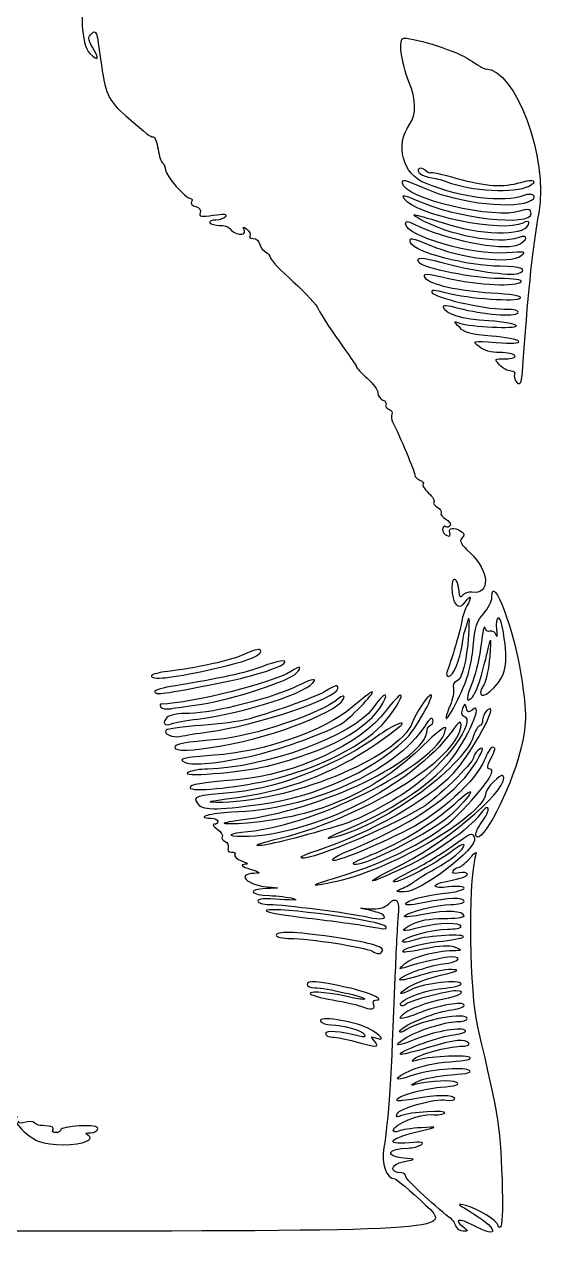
# Model space of a CAD drawing. Extents: x 131 to 482, y 16 to 824.
# Drawn here: x 345.5 to 481.7, y 16.5 to 332.1 of the extents above; entities that cross this region are included whole.
import ezdxf

# ---------------------------------------------------------------- set-up
doc = ezdxf.new("R2010")
doc.units = 0
doc.layers.add('Vrstva_1', color=7, linetype='CONTINUOUS')

msp = doc.modelspace()

# ---------------------------------------------------------------- linework, layer by layer
at = {"layer": 'Vrstva_1', "color": 7}
for points in [[(476.587049, 290.109317)], [(395.342816, 164.974337)], [(463.962104, 162.295285)], [(393.342803, 160.569524)], [(391.614435, 155.687159)], [(390.542797, 151.809902)], [(393.342803, 148.478655)], [(396.674929, 144.861364)], [(404.441887, 142.202353)], [(408.654879, 139.616447)], [(408.451918, 135.791972)], [(407.115354, 129.740088)], [(430.942876, 114.392806)], [(443.82634, 107.950677)], [(436.253443, 77.685704)]]:
    msp.add_lwpolyline(points, close=True, dxfattribs=at)
for points in [[(473.473899, 239.122998), (473.474013, 239.122998)], [(439.406617, 97.982532), (439.406617, 97.982391)], [(438.502904, 91.62102), (438.502904, 91.621247)], [(436.440813, 68.235647), (436.440813, 68.235506)], [(361.503609, 42.170995), (361.503553, 42.171704)], [(457.575761, 20.286822), (457.576044, 20.285717)]]:
    msp.add_lwpolyline(points, dxfattribs=at)
for points in [[(361.895754, 337.285446), (359.735499, 337.283065), (360.235531, 326.654334), (362.495849, 324.530901)], [(363.170891, 326.162523), (361.936403, 328.252365), (361.922145, 328.608624), (363.028876, 329.715269)], [(363.028876, 329.715269), (364.135521, 330.821915), (364.361556, 330.160309), (365.282957, 323.117688)], [(445.410227, 317.13738), (443.368233, 322.131657), (442.59548, 328.485685), (444.030123, 328.485685)], [(444.030123, 328.485685), (447.395102, 328.485685), (458.210353, 324.947906), (461.16618, 322.880343)], [(362.495849, 324.530901), (364.873691, 322.297002), (365.11285, 322.875043), (363.170891, 326.162523)], [(365.282957, 323.117688), (366.472205, 314.027745), (367.218709, 312.352186), (371.892699, 308.281805)], [(461.16618, 322.880343), (463.049036, 321.563282), (464.910236, 320.485691), (465.302183, 320.485691)], [(465.302183, 320.485691), (473.127307, 320.485691), (481.703981, 297.313002), (479.121449, 283.148447)], [(445.586542, 306.105335), (447.36531, 308.644894), (447.303628, 312.506617), (445.410227, 317.13738)], [(371.892699, 308.281805), (377.825811, 303.114869), (378.123704, 302.886624), (378.933647, 302.886624)], [(449.670359, 290.81418), (443.711622, 293.240409), (441.74177, 300.616157), (445.586542, 306.105335)], [(378.933647, 302.886624), (379.368425, 302.886624), (379.955735, 301.43863), (380.238718, 299.668876)], [(380.238718, 299.668876), (380.521616, 297.899121), (381.065981, 296.25789), (381.448176, 296.021679)], [(381.448176, 296.021679), (381.830372, 295.785553), (382.146208, 294.983433), (382.150035, 294.239395)], [(382.150035, 294.239395), (382.158539, 292.766712), (387.348236, 286.886608), (388.640693, 286.886608)], [(447.976885, 294.586356), (447.146561, 293.756032), (448.720696, 292.653921), (451.342885, 292.229717)], [(449.723565, 294.101717), (449.052917, 294.658299), (448.266926, 294.876397), (447.976885, 294.586356)], [(450.942888, 293.512082), (450.942888, 293.279924), (450.394186, 293.545247), (449.723565, 294.101717)], [(457.937263, 292.010032), (454.090365, 293.068403), (450.942888, 293.744324), (450.942888, 293.512082)], [(443.742803, 290.899162), (443.742803, 291.968107), (443.660882, 291.988715), (449.859033, 289.359128)], [(474.462397, 283.655197), (468.032712, 281.210542), (443.742803, 286.938397), (443.742803, 290.899162)], [(475.262419, 287.655109), (470.050583, 285.673578), (458.921764, 287.047304), (449.670359, 290.81418)], [(451.342885, 292.229717), (452.662894, 292.016268), (454.435937, 291.563688), (455.282957, 291.224211)], [(455.282957, 291.224211), (461.371011, 288.78429), (472.976419, 288.176939), (476.587049, 290.109317)], [(474.417921, 290.948457), (469.707846, 289.64058), (465.583918, 289.906214), (457.937263, 292.010032)], [(476.587049, 290.109317), (479.109175, 291.459118), (477.917376, 291.920173), (474.417921, 290.948457)], [(444.183732, 286.819455), (443.459424, 287.991411), (443.580832, 287.964454), (449.067685, 285.734948)], [(449.859033, 289.359128), (458.886416, 285.529181), (473.298094, 283.985915), (477.246784, 286.426346)], [(477.246784, 286.426346), (478.933937, 287.469043), (477.351099, 288.449206), (475.262419, 287.655109)], [(388.909701, 286.032756), (388.619461, 285.56314), (389.113228, 284.987679), (390.007134, 284.753934)], [(388.640693, 286.886608), (389.078957, 286.886608), (389.200054, 286.502372), (388.909701, 286.032756)], [(390.007134, 284.753934), (391.038009, 284.484359), (391.465729, 283.89498), (391.17685, 283.142154)], [(474.995395, 280.513814), (469.980142, 277.829717), (446.808983, 282.57171), (444.183732, 286.819455)], [(449.067685, 285.734948), (460.687436, 281.01342), (479.460019, 279.612709), (476.962611, 283.653609)], [(476.962611, 283.653609), (476.657291, 284.14766), (475.759332, 284.148198), (474.462397, 283.655197)], [(391.17685, 283.142154), (390.795732, 282.149008), (391.345512, 282.048945), (394.54611, 282.528907)], [(395.248564, 281.286624), (394.148551, 281.286624), (393.443235, 280.971609), (393.681175, 280.586608)], [(394.54611, 282.528907), (397.316296, 282.944324), (398.216098, 282.852113), (397.809666, 282.194532)], [(397.809666, 282.194532), (397.501058, 281.695181), (396.348548, 281.286624), (395.248564, 281.286624)], [(444.542797, 280.272699), (444.542797, 281.126494), (444.960822, 281.112151), (446.742822, 280.197298)], [(448.075559, 281.636646), (445.404104, 283.172457), (446.145761, 283.026189), (455.700756, 280.132781)], [(473.942806, 276.739682), (468.642076, 274.814022), (455.672183, 277.269364), (448.075559, 281.636646)], [(476.5428, 280.611893), (476.5428, 281.018381), (475.856844, 280.974954), (474.995395, 280.513814)], [(479.121449, 283.148447), (477.499068, 274.250183), (476.432561, 264.313077), (475.108498, 245.758054)], [(393.681175, 280.586608), (393.919002, 280.201606), (395.061307, 279.88662), (396.219373, 279.88662)], [(396.219373, 279.88662), (397.377439, 279.88662), (398.554016, 279.530135), (398.833965, 279.09445)], [(398.833965, 279.09445), (399.872891, 277.477569), (403.239855, 276.959083), (402.645685, 278.507452)], [(402.645685, 278.507452), (402.19268, 279.68794), (402.299972, 279.75223), (403.315852, 278.909121)], [(403.315852, 278.909121), (403.981087, 278.357017), (404.328076, 277.586107), (404.086961, 277.195975)], [(470.542819, 272.76018), (461.950526, 272.08749), (444.542797, 277.117313), (444.542797, 280.272699)], [(446.742822, 280.197298), (454.307584, 276.313209), (469.52708, 273.246293), (473.542809, 274.796759)], [(455.700756, 280.132781), (465.920192, 277.038142), (476.5428, 277.282318), (476.5428, 280.611893)], [(404.086961, 277.195975), (403.845732, 276.805814), (404.243433, 276.486605), (404.970661, 276.486605)], [(404.970661, 276.486605), (405.697833, 276.486605), (406.474554, 275.791521), (406.696706, 274.94195)], [(406.696706, 274.94195), (406.918942, 274.092378), (407.605181, 273.203688), (408.221802, 272.967052)], [(445.825389, 275.358926), (445.243039, 276.87651), (446.119342, 276.781805), (450.657128, 274.836671)], [(469.093493, 269.285669), (460.814542, 269.285669), (446.746904, 272.957499), (445.825389, 275.358926)], [(450.657128, 274.836671), (458.939254, 271.286532), (471.591496, 269.8092), (474.589899, 272.042164)], [(473.542809, 274.796759), (476.223647, 275.83183), (476.610038, 277.708649), (473.942806, 276.739682)], [(408.221802, 272.967052), (408.83845, 272.730359), (409.380888, 272.075528), (409.427235, 271.511717)], [(409.427235, 271.511717), (409.473439, 270.947906), (412.130154, 268.146624), (415.330724, 265.286608)], [(448.069748, 270.204009), (447.090718, 271.788094), (448.523263, 271.774857), (454.327228, 270.146183)], [(474.589899, 272.042164), (475.979471, 273.07698), (475.553764, 273.152494), (470.542819, 272.76018)], [(468.889058, 266.08578), (462.584324, 266.08578), (448.947865, 268.783172), (448.069748, 270.204009)], [(454.327228, 270.146183), (461.112718, 268.24218), (471.941887, 266.70532), (473.732107, 267.392268)], [(473.732107, 267.392268), (476.545039, 268.471701), (474.550894, 269.285669), (469.093493, 269.285669)], [(415.330724, 265.286608), (418.531294, 262.42662), (421.508665, 259.18662), (421.947128, 258.086608)], [(449.697061, 266.159792), (448.799868, 267.611471), (449.600117, 267.595228), (456.146277, 266.028832)], [(466.719732, 262.314085), (458.615083, 262.765814), (450.687827, 264.556715), (449.697061, 266.159792)], [(456.146277, 266.028832), (462.97182, 264.395622), (473.724255, 263.961326), (474.542816, 265.285786)], [(474.542816, 265.285786), (474.856044, 265.792592), (472.784117, 266.08578), (468.889058, 266.08578)], [(451.467609, 262.449043), (451.134, 263.318428), (451.808135, 263.307685), (455.20166, 262.389515)], [(470.089049, 258.085814), (464.738627, 258.085814), (451.996214, 261.071518), (451.467609, 262.449043)], [(455.20166, 262.389515), (460.659373, 260.912948), (473.751751, 260.005805), (474.402699, 261.059102)], [(474.402699, 261.059102), (474.713036, 261.561203), (471.856734, 262.027786), (466.719732, 262.314085)], [(454.355263, 258.625559), (454.132743, 259.309474), (455.206139, 259.255786), (458.296214, 258.428551)], [(421.947128, 258.086608), (422.385562, 256.986624), (424.768989, 253.27474), (427.243635, 249.838016)], [(466.162838, 255.114028), (459.067578, 255.573694), (454.949575, 256.798403), (454.355263, 258.625559)], [(458.296214, 258.428551), (464.51126, 256.764472), (472.995468, 256.076532), (473.678249, 257.181335)], [(473.678249, 257.181335), (474.06651, 257.809578), (472.970268, 258.085814), (470.089049, 258.085814)], [(458.577411, 253.384668), (456.965036, 255.08486), (456.964583, 255.100564), (458.542828, 254.544548)], [(458.542828, 254.544548), (461.372882, 253.547575), (473.342825, 252.984557), (473.342825, 253.848444)], [(466.804772, 251.152724), (461.506167, 251.56131), (459.891014, 251.99949), (458.577411, 253.384668)], [(473.342825, 253.848444), (473.342825, 254.288665), (470.111839, 254.858173), (466.162838, 255.114028)], [(427.243635, 249.838016), (429.71828, 246.401263), (431.742983, 243.420151), (431.742983, 243.213307)], [(463.631528, 248.429991), (461.742888, 249.974334), (461.742888, 249.974334), (468.067294, 249.505115)], [(473.894674, 249.840113), (473.621414, 250.282432), (470.43085, 250.873087), (466.804772, 251.152724)], [(468.067294, 249.505115), (472.216592, 249.197301), (474.220743, 249.312643), (473.894674, 249.840113)], [(468.984302, 246.885676), (466.74737, 246.885676), (464.851077, 247.432762), (463.631528, 248.429991)], [(472.942885, 246.085682), (472.671043, 246.525676), (470.889609, 246.885676), (468.984302, 246.885676)], [(431.742983, 243.213307), (431.742983, 243.006378), (433.002983, 241.680813), (434.542989, 240.26743)], [(468.942888, 243.685672), (467.519613, 245.258391), (467.545578, 245.285688), (470.466113, 245.285688)], [(471.914107, 242.085685), (471.076328, 242.085685), (469.739282, 242.805685), (468.942888, 243.685672)], [(470.466113, 245.285688), (472.243209, 245.285688), (473.238624, 245.607194), (472.942885, 246.085682)], [(475.108498, 245.758054), (474.625276, 238.98634), (474.386939, 238.018876), (473.473899, 239.122998)], [(434.542989, 240.26743), (436.082967, 238.854076), (437.342967, 237.10371), (437.342967, 236.377757)], [(472.921228, 241.250655), (473.210702, 241.719024), (472.768441, 242.085685), (471.914107, 242.085685)], [(473.474013, 239.122998), (472.886135, 239.833928), (472.637395, 240.791357), (472.921228, 241.250655)], [(437.342967, 236.377757), (437.342967, 235.651776), (437.905786, 234.841833), (438.593698, 234.577871)], [(438.593698, 234.577871), (439.281581, 234.313965), (439.64365, 233.773087), (439.398283, 233.376094)], [(439.398283, 233.376094), (439.152803, 232.979102), (439.512803, 232.439102), (440.198277, 232.176104)], [(440.198277, 232.176104), (440.883638, 231.913049), (441.22938, 231.350003), (440.96658, 230.924806)], [(440.96658, 230.924806), (440.703808, 230.499609), (440.824564, 229.507058), (441.234737, 228.719169)], [(441.234737, 228.719169), (442.933087, 225.458164), (446.942863, 215.897017), (446.942863, 215.108391)], [(446.942863, 215.108391), (446.942863, 214.640561), (447.534397, 214.0308), (448.257373, 213.753373)], [(448.257373, 213.753373), (448.98035, 213.475861), (449.346189, 213.023282), (449.070378, 212.747471)], [(449.070378, 212.747471), (448.794567, 212.47166), (449.440809, 211.437893), (450.506494, 210.450246)], [(450.506494, 210.450246), (451.57218, 209.462598), (452.199317, 208.409754), (451.900148, 208.110586)], [(451.900148, 208.110586), (451.60098, 207.811389), (451.990857, 207.211493), (452.766359, 206.777452)], [(452.766359, 206.777452), (453.541946, 206.343411), (453.978879, 205.668454), (453.737282, 205.277584)], [(453.737282, 205.277584), (453.49577, 204.886715), (454.038208, 204.170769), (454.942857, 203.686611)], [(456.109994, 202.033417), (455.847222, 201.608334), (455.297187, 201.467622), (454.887581, 201.720784)], [(454.942857, 203.686611), (455.847506, 203.202454), (456.372709, 202.458529), (456.109994, 202.033417)], [(454.887581, 201.720784), (454.478003, 201.973918), (454.142863, 201.658422), (454.142863, 201.019436)], [(454.142863, 201.019436), (454.142863, 200.380535), (454.664523, 199.657616), (455.30212, 199.412957)], [(455.30212, 199.412957), (456.076942, 199.115632), (456.313861, 199.35258), (456.016535, 200.127373)], [(456.016535, 200.127373), (455.511373, 201.443811), (457.123351, 201.653802), (458.936192, 200.507669)], [(458.936192, 200.507669), (459.873836, 199.91486), (459.920835, 199.54457), (459.155594, 198.779216)], [(459.155594, 198.779216), (458.390239, 198.013861), (458.847609, 197.19034), (461.290535, 194.935011)], [(461.290535, 194.935011), (466.366961, 190.24852), (466.640929, 184.043027), (461.742973, 184.68822)], [(466.942564, 183.450643), (466.942564, 190.11223), (472.874769, 174.394828), (474.505455, 163.412759)], [(458.422611, 184.954082), (458.22532, 188.384287), (456.542986, 189.320003), (456.542986, 185.999528)], [(456.542986, 185.999528), (456.542986, 181.645965), (458.300098, 179.698309), (460.016702, 182.149115)], [(459.342992, 183.879893), (458.749814, 183.124261), (458.511846, 183.402), (458.422611, 184.954082)], [(461.742973, 184.68822), (460.862986, 184.804157), (459.782986, 184.440472), (459.342992, 183.879893)], [(460.016702, 182.149115), (461.553165, 184.342734), (461.794564, 183.600255), (460.379254, 181.034022)], [(464.814255, 179.223789), (465.984822, 180.48685), (466.942564, 182.388926), (466.942564, 183.450643)], [(460.379254, 181.034022), (459.849203, 180.072964), (459.300302, 178.386605), (459.159506, 177.28662)], [(459.159506, 177.28662), (458.925647, 175.460627), (456.232054, 166.276602), (455.229241, 163.886627)], [(459.989178, 174.886611), (460.242312, 175.54663), (460.62462, 176.80663), (460.838891, 177.686617)], [(460.838891, 177.686617), (461.053191, 178.566605), (461.063679, 176.766605), (460.861569, 173.68662)], [(462.079814, 170.50697), (462.586365, 175.872359), (463.035657, 177.304649), (464.814255, 179.223789)], [(469.627767, 175.88571), (469.007943, 179.194791), (467.79531, 178.530236), (468.168009, 175.085717)], [(460.861569, 173.68662), (460.40315, 166.681502), (459.211209, 162.139493), (457.676787, 161.55068)], [(459.202819, 170.981461), (459.382252, 172.469282), (459.736129, 174.22662), (459.989178, 174.886611)], [(465.129439, 175.530047), (464.956809, 176.275672), (464.527843, 174.365717), (464.17595, 171.285704)], [(466.523036, 174.588803), (465.926825, 174.360047), (465.302636, 174.781559), (465.129439, 175.530047)], [(468.04782, 173.544463), (467.801206, 174.353556), (467.122025, 174.818636), (466.523036, 174.588803)], [(467.520718, 159.989329), (470.918013, 163.574022), (471.339014, 166.750214), (469.627767, 175.88571)], [(468.168009, 175.085717), (468.346592, 173.435726), (468.29245, 172.742145), (468.04782, 173.544463)], [(455.71714, 162.88662), (456.840737, 162.88662), (458.765688, 167.35697), (459.202819, 170.981461)], [(458.549405, 157.812009), (460.758217, 162.551424), (461.621991, 165.657458), (462.079814, 170.50697)], [(464.17595, 171.285704), (463.824057, 168.20572), (462.862687, 163.962397), (462.039534, 161.856085)], [(465.993694, 170.085713), (466.717946, 173.3472), (466.753805, 173.159121), (466.375068, 168.085701)], [(402.784554, 168.638117), (399.494183, 167.07909), (390.065556, 164.998091), (381.927345, 164.034709)], [(395.342816, 164.974337), (403.616409, 166.837124), (407.867499, 168.627713), (406.726157, 169.769027)], [(406.726157, 169.769027), (406.451197, 170.043987), (404.677531, 169.534885), (402.784554, 168.638117)], [(412.902822, 166.184334), (414.211351, 167.391921), (411.217455, 166.970523), (407.172416, 165.377764)], [(463.962019, 162.295285), (464.639754, 164.600022), (465.553984, 168.105713), (465.993694, 170.085713)], [(466.375068, 168.085701), (466.145178, 165.005717), (465.458825, 161.688387), (464.849915, 160.713865)], [(378.562139, 162.854447), (379.165238, 161.87862), (384.69702, 162.577502), (395.342816, 164.974337)], [(414.714671, 164.144183), (410.140176, 161.19703), (388.964665, 155.878554), (381.095603, 155.700369)], [(407.172416, 165.377764), (403.353071, 163.873899), (395.735386, 162.204009), (384.740504, 160.460476)], [(393.342803, 160.569524), (402.483883, 162.268724), (411.448252, 164.841987), (412.902822, 166.184334)], [(416.142794, 163.685679), (417.838791, 165.559748), (417.220157, 165.758372), (414.714671, 164.144183)], [(381.927345, 164.034709), (379.8288, 163.786394), (378.314476, 163.255181), (378.562139, 162.854447)], [(390.542797, 151.809902), (402.802072, 153.33548), (419.755351, 158.879707), (420.845159, 161.719682)], [(391.614406, 155.687159), (399.359622, 156.788957), (414.314759, 161.665739), (416.142794, 163.685679)], [(420.845159, 161.719682), (421.110765, 162.412044), (419.54828, 161.949572), (416.655241, 160.479354)], [(455.229241, 163.886627), (454.998501, 163.33662), (455.217902, 162.88662), (455.71714, 162.88662)], [(457.676787, 161.55068), (456.99035, 161.287342), (456.678028, 160.520145), (456.931729, 159.720718)], [(462.039534, 161.856085), (460.221874, 157.205027), (460.111691, 155.931931), (461.636391, 157.197317)], [(461.636391, 157.197317), (462.237817, 157.696469), (463.284397, 159.990548), (463.962104, 162.295285)], [(474.505455, 163.412759), (476.085572, 152.771272), (476.048211, 150.168869), (474.21394, 143.107342)], [(384.740504, 160.460476), (381.549232, 159.954435), (379.133206, 159.224854), (379.371543, 158.839257)], [(379.371543, 158.839257), (379.84612, 158.071323), (380.018239, 158.092639), (393.342803, 160.569524)], [(416.655241, 160.479354), (410.539663, 157.371647), (394.508863, 153.285704), (388.431609, 153.285704)], [(393.342803, 148.478655), (405.549043, 150.094403), (426.942822, 157.267474), (426.942822, 159.744302)], [(423.588529, 158.937591), (421.048573, 157.451357), (408.779717, 153.073814), (402.942813, 151.571197)], [(426.942822, 159.744302), (426.942822, 160.779713), (426.592857, 160.695524), (423.588529, 158.937591)], [(428.542809, 157.533704), (428.542809, 157.973698), (427.912809, 157.802995), (427.142806, 157.154258)], [(427.564403, 150.400885), (429.634942, 151.478702), (436.86754, 158.893569), (435.833688, 158.878602)], [(435.833688, 158.878602), (435.56383, 158.875767), (433.279417, 157.105191), (430.757461, 154.946381)], [(438.588765, 155.885726), (440.452261, 159.316072), (438.72171, 158.470016), (436.012243, 154.626094)], [(439.479156, 151.485761), (442.322447, 155.033915), (444.051751, 158.104035), (443.170998, 158.040142)], [(443.170998, 158.040142), (442.82554, 158.01463), (441.170135, 156.193143), (439.492365, 153.991361)], [(444.373852, 146.412198), (446.851276, 148.716794), (452.238888, 158.092072), (451.079008, 158.080252)], [(451.079008, 158.080252), (450.34577, 158.071748), (447.210369, 153.350702), (446.262718, 150.826649)], [(456.108718, 155.329002), (453.717298, 149.60554), (455.633206, 151.554614), (458.549405, 157.812009)], [(456.931729, 159.720718), (457.172107, 158.963698), (456.801619, 156.987439), (456.108718, 155.329002)], [(464.849915, 160.713865), (462.808091, 157.446057), (464.639584, 156.949228), (467.520718, 159.989329)], [(381.095603, 155.700369), (380.739628, 155.691865), (380.663575, 155.337506), (380.926658, 154.911912)], [(380.926658, 154.911912), (381.189713, 154.486318), (382.380917, 154.298721), (383.573849, 154.494992)], [(383.573849, 154.494992), (384.766809, 154.691433), (388.385065, 155.227748), (391.614435, 155.687159)], [(430.757461, 154.946381), (423.506098, 148.739131), (407.803521, 143.268009), (394.725572, 142.392076)], [(427.142806, 157.154258), (422.383209, 153.144539), (405.016101, 147.289408), (395.528655, 146.495877)], [(396.674929, 144.861364), (411.189959, 147.392589), (428.542809, 154.292967), (428.542809, 157.533704)], [(408.654879, 139.616447), (424.319131, 143.440668), (434.97411, 149.231735), (438.588765, 155.885726)], [(455.980507, 140.847817), (460.454287, 146.199855), (465.153364, 156.917339), (461.809389, 154.142079)], [(456.96943, 137.790255), (461.524224, 142.48525), (469.423531, 157.141559), (465.760857, 154.101827)], [(460.333191, 154.644151), (460.012876, 155.991175), (459.945978, 155.983918), (459.322441, 154.534734)], [(382.523754, 152.180957), (381.198926, 150.856129), (381.95898, 149.818989), (383.701039, 150.574507)], [(388.431609, 153.285704), (385.412882, 153.285704), (383.218101, 152.875276), (382.523754, 152.180957)], [(383.701039, 150.574507), (384.383991, 150.870699), (387.462813, 151.42663), (390.542797, 151.809902)], [(402.942813, 151.571197), (401.402806, 151.174772), (396.25251, 150.538054), (391.497732, 150.156283)], [(436.012243, 154.626094), (431.011389, 147.531345), (408.034375, 139.085376), (393.038022, 138.829493)], [(439.492365, 153.991361), (432.728135, 145.114469), (415.902246, 137.35046), (400.635099, 136.06132)], [(442.876195, 149.814142), (445.44875, 151.910022), (441.101169, 150.16663), (437.950006, 147.838734)], [(459.598535, 152.668063), (463.175575, 151.475726), (454.981493, 140.230148), (445.783266, 133.707912)], [(451.620595, 151.652409), (451.388438, 152.34857), (450.653272, 151.781953), (449.571146, 150.072746)], [(451.062482, 150.260088), (451.568466, 150.42875), (451.819616, 151.055291), (451.620595, 151.652409)], [(458.937298, 150.406781), (458.940132, 151.50634), (458.293578, 151.031083), (456.596759, 148.688646)], [(459.322441, 154.534734), (458.887691, 153.524268), (458.984069, 152.872923), (459.598535, 152.668063)], [(461.809389, 154.142079), (460.909389, 153.39515), (460.605657, 153.498444), (460.333191, 154.644151)], [(464.542554, 151.588658), (464.542554, 150.762529), (464.210476, 150.086608), (463.804583, 150.086608)], [(465.760857, 154.101827), (465.090803, 153.545698), (464.542554, 152.414787), (464.542554, 151.588658)], [(382.320879, 148.930469), (381.370961, 147.980523), (384.088082, 146.834957), (386.142803, 147.319087)], [(391.497732, 150.156283), (386.742926, 149.774542), (382.613357, 149.22292), (382.320879, 148.930469)], [(386.142803, 147.319087), (387.242816, 147.578173), (390.482816, 148.10006), (393.342803, 148.478655)], [(446.262718, 150.826649), (442.850173, 141.737556), (413.258769, 129.760526), (395.240202, 130.175461)], [(449.571146, 150.072746), (442.131874, 138.323254), (419.363632, 128.141915), (399.342756, 127.612006)], [(399.342869, 131.257106), (415.685169, 133.283339), (430.158387, 139.45286), (442.876195, 149.814142)], [(401.603414, 125.614318), (422.595553, 128.083153), (450.142469, 141.349351), (450.142469, 148.990025)], [(456.596759, 148.688646), (446.274907, 134.439789), (420.100384, 121.28675), (402.066935, 121.28675)], [(403.52125, 122.634737), (421.985679, 124.199065), (454.94246, 141.438019), (454.94246, 149.532009)], [(404.441887, 142.202353), (411.257934, 143.696891), (422.007732, 147.508469), (427.564403, 150.400885)], [(408.451918, 135.791972), (421.62772, 138.797008), (434.547978, 145.332142), (439.479156, 151.485761)], [(410.142472, 120.422976), (432.875849, 125.69349), (458.907676, 141.689735), (458.937298, 150.406781)], [(454.94246, 149.532009), (454.94246, 150.164079), (452.312476, 148.085121), (449.098044, 144.912132)], [(450.142469, 148.990025), (450.142469, 149.519906), (450.556469, 150.091427), (451.062482, 150.260088)], [(463.804583, 150.086608), (463.398718, 150.086608), (462.672028, 148.890983), (462.18977, 147.429666)], [(395.528655, 146.495877), (387.136573, 145.793991), (384.542816, 145.310825), (384.542816, 144.449461)], [(437.950006, 147.838734), (427.742532, 140.298038), (411.835039, 133.917279), (400.54286, 132.834132)], [(407.115354, 129.740088), (421.196712, 131.696702), (435.374844, 138.041008), (444.373852, 146.412198)], [(462.18977, 147.429666), (459.372529, 138.893329), (437.833757, 123.54942), (424.942554, 120.895257)], [(462.117175, 139.499263), (464.732334, 143.447471), (465.270605, 145.286759), (463.342564, 143.68663)], [(384.542816, 144.449461), (384.542816, 143.357357), (388.898277, 143.505241), (396.674929, 144.861364)], [(394.725572, 142.392076), (386.920545, 141.86931), (385.003701, 141.389093), (387.304157, 140.532775)], [(387.304157, 140.532775), (389.544378, 139.698879), (395.807102, 140.309121), (404.441887, 142.202353)], [(449.098044, 144.912132), (437.076085, 133.045172), (421.83102, 126.345685), (403.342469, 124.804687)], [(463.342564, 143.68663), (462.682545, 143.138863), (462.142545, 142.274381), (462.142545, 141.765562)], [(474.21394, 143.107342), (471.670328, 133.314831), (464.269351, 119.139846), (462.87669, 121.393219)], [(467.029417, 144.486624), (466.637187, 144.486624), (465.704702, 142.958126), (464.957206, 141.089953)], [(466.522016, 141.246879), (467.93211, 143.973751), (468.012444, 144.486624), (467.029417, 144.486624)], [(388.142816, 138.022668), (385.116293, 136.602907), (401.53748, 137.878951), (408.654879, 139.616447)], [(428.142557, 122.685931), (440.077209, 127.555313), (450.617584, 134.432022), (455.980507, 140.847817)], [(428.219717, 116.964709), (445.903597, 124.321124), (456.910186, 131.638167), (462.117175, 139.499263)], [(464.957206, 141.089953), (462.878419, 135.894529), (453.329206, 127.203165), (445.223112, 123.128646)], [(462.142545, 141.765562), (462.142545, 140.433732), (452.458545, 131.027528), (448.822148, 128.827276)], [(457.923175, 126.73372), (465.622469, 134.63742), (468.489146, 138.886611), (466.122019, 138.886611)], [(466.122019, 138.886611), (465.651666, 138.886611), (465.822397, 139.893959), (466.522016, 141.246879)], [(393.038022, 138.829493), (391.225663, 138.798595), (389.022803, 138.435506), (388.142816, 138.022668)], [(400.635099, 136.06132), (391.242387, 135.268214), (388.542869, 134.803956), (388.542869, 133.98171)], [(388.542869, 133.98171), (388.542869, 132.846009), (400.170898, 133.903191), (408.451918, 135.791972)], [(421.542567, 117.736299), (435.335584, 122.262605), (449.908214, 130.511679), (456.96943, 137.790255)], [(443.859137, 114.26434), (456.539896, 120.726822), (472.270195, 134.625657), (469.752718, 137.143162)], [(469.752718, 137.143162), (469.234091, 137.661761), (465.342548, 133.737987), (465.342548, 132.696454)], [(400.54286, 132.834132), (389.399698, 131.765272), (389.297197, 131.737153), (390.357099, 130.039965)], [(465.342548, 132.696454), (465.342548, 127.113789), (441.76612, 113.072315), (426.648501, 109.651323)], [(445.783266, 133.707912), (440.005323, 129.610885), (432.054652, 125.527238), (427.005099, 124.062945)], [(457.304513, 129.841483), (462.918076, 134.92148), (462.7296, 133.434567), (457.011751, 127.531786)], [(390.357099, 130.039965), (391.573446, 128.092252), (394.836038, 128.033887), (407.115354, 129.740088)], [(395.240202, 130.175461), (392.394671, 130.240942), (393.501912, 130.53291), (399.342869, 131.257106)], [(435.542854, 116.529477), (443.00622, 119.497918), (451.858139, 124.9128), (457.304513, 129.841483)], [(399.342756, 127.612006), (394.175764, 127.475376), (389.398791, 126.086769), (394.09526, 126.086769)], [(448.822148, 128.827276), (439.155893, 122.978551), (417.342557, 114.061521), (417.342557, 115.958778)], [(427.154854, 110.872772), (438.923906, 114.226866), (452.614904, 121.284539), (457.923175, 126.73372)], [(457.011751, 127.531786), (452.505628, 122.879934), (430.942876, 112.012072), (430.942876, 114.392806)], [(463.89498, 127.100693), (461.275512, 123.421975), (451.992189, 116.870428), (444.42995, 113.363575)], [(465.971414, 128.600022), (465.78943, 129.146428), (464.888608, 128.495991), (463.89498, 127.100693)], [(464.284006, 125.000957), (465.389008, 126.449688), (466.148353, 128.069263), (465.971414, 128.600022)], [(394.09526, 126.086769), (395.001213, 126.086769), (395.742472, 125.726769), (395.742472, 125.286775)], [(394.764463, 124.486753), (394.226561, 124.486753), (394.592683, 123.92212), (395.577836, 123.232025)], [(395.742472, 125.286775), (395.742472, 124.846753), (395.302365, 124.486753), (394.764463, 124.486753)], [(403.342469, 124.804687), (396.506268, 124.234894), (395.168825, 124.857694), (401.603414, 125.614318)], [(395.577836, 123.232025), (396.563102, 122.541931), (397.160391, 121.63938), (396.905159, 121.226372)], [(427.005099, 124.062945), (415.172721, 120.631748), (408.11298, 118.895443), (406.254019, 118.959335)], [(445.223112, 123.128646), (436.206954, 118.596699), (426.221121, 114.54137), (425.602091, 115.1604)], [(462.87669, 121.393219), (462.528822, 121.956066), (463.122737, 123.478328), (464.284006, 125.000957)], [(396.905159, 121.226372), (396.649757, 120.813364), (396.981128, 120.268205), (397.64126, 120.014901)], [(402.066935, 121.28675), (397.624564, 121.28675), (398.631969, 122.22051), (403.52125, 122.634737)], [(397.64126, 120.014901), (398.301364, 119.761483), (398.64566, 119.044148), (398.406359, 118.420554)], [(406.254019, 118.959335), (405.092665, 118.999304), (406.842463, 119.657877), (410.142472, 120.422976)], [(424.942554, 120.895257), (423.622545, 120.623414), (425.06246, 121.429276), (428.142557, 122.685931)], [(462.439162, 120.867335), (463.407591, 118.343622), (448.333313, 106.841424), (444.200627, 106.950699)], [(456.286167, 118.580031), (461.881871, 122.548337), (461.805052, 122.519792), (462.439162, 120.867335)], [(398.406359, 118.420554), (398.138202, 117.721757), (398.482611, 117.286753), (399.304091, 117.286753)], [(399.304091, 117.286753), (400.037131, 117.286753), (400.433414, 116.957509), (400.184702, 116.555102)], [(417.342557, 115.958778), (417.342557, 116.178463), (419.232557, 116.978258), (421.542567, 117.736299)], [(425.602091, 115.1604), (425.324296, 115.438195), (426.502176, 116.250208), (428.219717, 116.964709)], [(457.142797, 117.916129), (451.629156, 113.760765), (441.342822, 108.443764), (441.342822, 109.74909)], [(446.342797, 112.568513), (449.0928, 113.946746), (453.567317, 116.651906), (456.286167, 118.580031)], [(452.142822, 112.902888), (456.507978, 115.286854), (459.742819, 117.933109), (459.742819, 119.120117)], [(459.742819, 119.120117), (459.742819, 119.535647), (458.572819, 118.993975), (457.142797, 117.916129)], [(461.044743, 115.486696), (463.070211, 117.686693), (463.070211, 117.686693), (462.545461, 115.686822)], [(400.184702, 116.555102), (399.936104, 116.152668), (400.724731, 115.461099), (401.937477, 115.018243)], [(402.542476, 114.066028), (401.517014, 113.971918), (402.091569, 113.540287), (404.142463, 112.864365)], [(401.937477, 115.018243), (403.741814, 114.359386), (403.851742, 114.186359), (402.542476, 114.066028)], [(430.942876, 114.392806), (430.942876, 114.561751), (433.012876, 115.523206), (435.542854, 116.529477)], [(444.42995, 113.363575), (433.382655, 108.240605), (433.054715, 108.758069), (443.859137, 114.26434)], [(458.228069, 113.286699), (458.663216, 113.286699), (459.930728, 114.276699), (461.044743, 115.486696)], [(462.545461, 115.686822), (460.729502, 108.765496), (461.141575, 80.556463), (463.184447, 71.943761)], [(405.142469, 111.748252), (400.503458, 111.618709), (403.339153, 108.740551), (408.558161, 108.281537)], [(404.142463, 112.864365), (406.974246, 111.931087), (407.089332, 111.802649), (405.142469, 111.748252)], [(426.648501, 109.651323), (418.972224, 107.914224), (419.266743, 108.624699), (427.154854, 110.872772)], [(441.342822, 109.74909), (441.342822, 109.92172), (443.592822, 111.190309), (446.342797, 112.568513)], [(447.026343, 109.802041), (447.640413, 110.306041), (449.942797, 111.701424), (452.142822, 112.902888)], [(455.151685, 109.6848), (459.363657, 110.532246), (460.542501, 110.957528), (460.542501, 111.629594)], [(458.423603, 111.859767), (456.960983, 111.580271), (456.480028, 111.738444), (456.870813, 112.370712)], [(456.870813, 112.370712), (457.18217, 112.874513), (457.792951, 113.286699), (458.228069, 113.286699)], [(460.542501, 111.629594), (460.542501, 111.978935), (459.588983, 112.082457), (458.423603, 111.859767)], [(408.295106, 107.82652), (403.349329, 107.646803), (404.09348, 106.12063), (409.18955, 105.992107)], [(408.558161, 108.281537), (412.142457, 107.966296), (412.142457, 107.966296), (408.295106, 107.82652)], [(444.200627, 106.950699), (441.742819, 107.015613), (441.742819, 107.015613), (443.82634, 107.950677)], [(443.82634, 107.950677), (444.972274, 108.464967), (446.412274, 109.298069), (447.026343, 109.802041)], [(455.716687, 108.232696), (451.345351, 107.714976), (450.910885, 108.831543), (455.151685, 109.6848)], [(454.621039, 106.582876), (457.437855, 106.871443), (459.742507, 107.467994), (459.742507, 107.908526)], [(459.742507, 107.908526), (459.742507, 108.400195), (458.187931, 108.525373), (455.716687, 108.232696)], [(411.942331, 105.011887), (407.988113, 105.30995), (406.142334, 105.168643), (406.142334, 104.567896)], [(406.142334, 104.567896), (406.142334, 104.081244), (407.500413, 103.686718), (409.175546, 103.686718)], [(409.18955, 105.992107), (411.253569, 105.93995), (414.022337, 105.599849), (415.342318, 105.236107)], [(415.342318, 105.236107), (416.877591, 104.813065), (415.652513, 104.732277), (411.942331, 105.011887)], [(440.046369, 103.798318), (442.233638, 105.836088), (442.963276, 104.957433), (442.56977, 100.759606)], [(444.542485, 103.743921), (444.542485, 104.717169), (449.190879, 106.02652), (454.621039, 106.582876)], [(449.542488, 104.205515), (446.792485, 103.62926), (444.542485, 103.421537), (444.542485, 103.743921)], [(459.742507, 104.486712), (459.742507, 105.579609), (455.547657, 105.463984), (449.542488, 104.205515)], [(456.287698, 103.686718), (458.187846, 103.686718), (459.742507, 104.046718), (459.742507, 104.486712)], [(408.393694, 102.187134), (407.461351, 101.842243), (411.726472, 101.037175), (419.093036, 100.167591)], [(439.406617, 97.982391), (438.531364, 99.398551), (410.960466, 103.136655), (408.393694, 102.187134)], [(409.175546, 103.686718), (412.820589, 103.686718), (429.933458, 101.503474), (434.848479, 100.411398)], [(435.151162, 102.17435), (432.142328, 102.813024), (432.142328, 102.813024), (435.325209, 102.589143)], [(434.848479, 100.411398), (438.219468, 99.6624), (439.788047, 99.907654), (438.684491, 101.011209)], [(438.684491, 101.011209), (438.396038, 101.299691), (436.806028, 101.823109), (435.151162, 102.17435)], [(435.325209, 102.589143), (437.517014, 102.434939), (438.987175, 102.811663), (440.046369, 103.798318)], [(449.601335, 101.187383), (446.439061, 100.543294), (444.022639, 100.292797), (444.231496, 100.630715)], [(444.231496, 100.630715), (444.896787, 101.707172), (452.706265, 103.686718), (456.287698, 103.686718)], [(459.741458, 100.671477), (459.743868, 102.032957), (454.950227, 102.27685), (449.601335, 101.187383)], [(419.093036, 100.167591), (425.830394, 99.372274), (432.782759, 98.439902), (434.542762, 98.095635)], [(434.542762, 98.095635), (439.071619, 97.20978), (439.895962, 97.190589), (439.406617, 97.982532)], [(442.56977, 100.759606), (442.38155, 98.751373), (442.024214, 91.658409), (441.775757, 84.997502)], [(448.543587, 97.766135), (443.314063, 96.401083), (442.623912, 96.652006), (446.268161, 98.593483)], [(446.268161, 98.593483), (448.045172, 99.540198), (450.754044, 100.029742), (454.341458, 100.052476)], [(458.942485, 97.930261), (458.942485, 99.050315), (453.110542, 98.958246), (448.543587, 97.766135)], [(454.341458, 100.052476), (457.31092, 100.072318), (459.74092, 100.349858), (459.741458, 100.671477)], [(455.487704, 97.286683), (457.387852, 97.286683), (458.942485, 97.576299), (458.942485, 97.930261)], [(425.34275, 95.264787), (415.484249, 96.663317), (410.94275, 96.796063), (410.94275, 95.685704)], [(410.94275, 95.685704), (410.94275, 95.24571), (412.609805, 94.88571), (414.647291, 94.88571)], [(414.647291, 94.88571), (419.187402, 94.88571), (434.093584, 92.584857), (435.742753, 91.629524)], [(438.502904, 91.621247), (439.175707, 92.709836), (434.786145, 93.925134), (425.34275, 95.264787)], [(443.742491, 94.091187), (443.742491, 95.174901), (451.504375, 97.286683), (455.487704, 97.286683)], [(459.526564, 95.204098), (460.524699, 96.202205), (450.207468, 95.63862), (447.043096, 94.522167)], [(453.018557, 94.045776), (456.332542, 94.417427), (459.261156, 94.938661), (459.526564, 95.204098)], [(435.742753, 91.629524), (437.306003, 90.72394), (437.947143, 90.722013), (438.502904, 91.62102)], [(443.873991, 91.307225), (443.071474, 92.053843), (447.749943, 93.454923), (453.018557, 94.045776)], [(447.043096, 94.522167), (445.227761, 93.881679), (443.742491, 93.687732), (443.742491, 94.091187)], [(449.655789, 92.200932), (446.623483, 91.572009), (444.021676, 91.16983), (443.873991, 91.307225)], [(444.351685, 88.355395), (446.204211, 89.996428), (452.212384, 91.637121), (456.781861, 91.749827)], [(457.255786, 92.578734), (455.817118, 93.106687), (453.456907, 92.989361), (449.655789, 92.200932)], [(456.781861, 91.749827), (459.34251, 91.813039), (459.34251, 91.813039), (457.255786, 92.578734)], [(456.310573, 90.086683), (454.643461, 90.086683), (448.125704, 88.581628), (444.142488, 87.276841)], [(454.342507, 88.320189), (458.16823, 88.692746), (459.721247, 90.086683), (456.310573, 90.086683)], [(443.053191, 84.109294), (442.318479, 84.844035), (450.682328, 87.963761), (454.342507, 88.320189)], [(444.142488, 87.276841), (442.689137, 86.800791), (442.708328, 86.899635), (444.351685, 88.355395)], [(448.448117, 85.319008), (445.677789, 84.456794), (443.250085, 83.912428), (443.053191, 84.109294)], [(445.226513, 82.231909), (446.702712, 83.176951), (450.482712, 84.573468), (453.626504, 85.335279)], [(456.413783, 86.803512), (454.802967, 86.84915), (451.218416, 86.181222), (448.448117, 85.319008)], [(453.626504, 85.335279), (458.385222, 86.488384), (458.852003, 86.73429), (456.413783, 86.803512)], [(429.182674, 82.186753), (421.619187, 83.850831), (418.942743, 84.033524), (418.942743, 82.88572)], [(418.942743, 82.88572), (418.942743, 82.445726), (419.861679, 82.085726), (420.984822, 82.085726)], [(420.984822, 82.085726), (423.633373, 82.085726), (434.370189, 79.646485), (433.87988, 79.156176)], [(436.727849, 78.885723), (439.61658, 78.885723), (434.993726, 80.908214), (429.182674, 82.186753)], [(441.775757, 84.997502), (440.821276, 59.408306), (440.025165, 47.087036), (438.90823, 40.617978)], [(446.204778, 81.718894), (442.723635, 79.918724), (442.113222, 80.238813), (445.226513, 82.231909)], [(458.942485, 83.111896), (458.942485, 84.287934), (449.088917, 83.210258), (446.204778, 81.718894)], [(453.94251, 81.897052), (456.692485, 82.121839), (458.942485, 82.668501), (458.942485, 83.111896)], [(430.423512, 79.552091), (425.601694, 80.759679), (419.742765, 81.323631), (419.742765, 80.580161)], [(419.742765, 80.580161), (419.742765, 80.208964), (422.352765, 79.464104), (425.542762, 78.924954)], [(425.542762, 78.924954), (428.732759, 78.385805), (432.062759, 77.64171), (432.942746, 77.27142)], [(433.87988, 79.156176), (433.673235, 78.949531), (432.117921, 79.12783), (430.423512, 79.552091)], [(443.289005, 77.473502), (442.198687, 78.56382), (449.31549, 81.518854), (453.94251, 81.897052)], [(443.150277, 74.310009), (443.643902, 75.790942), (449.06315, 78.175276), (454.11942, 79.136164)], [(457.593619, 81.286668), (455.37582, 81.286668), (445.821364, 78.753713), (444.723165, 77.874633)], [(454.11942, 79.136164), (458.594646, 79.986643), (460.694863, 81.286668), (457.593619, 81.286668)], [(432.942746, 77.27142), (435.485764, 76.20137), (436.76178, 76.361046), (436.253443, 77.685704)], [(436.253443, 77.685704), (436.000309, 78.345723), (436.213757, 78.885723), (436.727849, 78.885723)], [(442.942498, 70.701591), (442.942498, 71.914337), (451.966365, 75.788589), (455.867178, 76.25058)], [(444.723165, 77.874633), (444.162529, 77.425852), (443.517165, 77.245342), (443.289005, 77.473502)], [(460.542501, 74.086668), (460.542501, 75.855798), (448.571112, 73.675701), (444.742498, 71.209332)], [(459.742507, 77.506838), (459.742507, 78.737187), (453.051014, 77.555594), (447.639477, 75.369855)], [(455.867178, 76.25058), (457.998605, 76.503146), (459.742507, 77.068346), (459.742507, 77.506838)], [(434.74286, 71.586142), (430.758255, 73.511802), (421.558214, 74.878894), (422.465754, 73.410463)], [(422.465754, 73.410463), (422.780117, 72.901871), (424.006044, 72.483704), (425.190076, 72.481238)], [(447.639477, 75.369855), (445.010797, 74.308082), (442.990658, 73.831153), (443.150277, 74.310009)], [(444.196743, 68.848668), (447.246028, 70.846639), (454.762403, 73.286674), (457.867729, 73.286674)], [(457.867729, 73.286674), (459.338854, 73.286674), (460.542501, 73.646674), (460.542501, 74.086668)], [(432.462189, 69.530797), (427.457027, 70.778409), (423.742876, 71.058331), (423.742876, 70.187953)], [(423.742876, 70.187953), (423.742876, 69.69172), (424.552876, 69.278769), (425.542876, 69.270293)], [(425.190076, 72.481238), (428.180088, 72.475569), (433.173798, 71.006485), (433.833279, 69.939411)], [(433.833279, 69.939411), (434.202945, 69.341272), (433.75646, 69.208186), (432.462189, 69.530797)], [(436.742872, 69.060614), (439.615332, 67.984101), (438.015175, 70.004693), (434.74286, 71.586142)], [(436.440813, 68.235506), (435.479329, 69.417524), (435.516888, 69.520082), (436.742872, 69.060614)], [(443.190784, 64.772192), (442.512142, 65.450806), (452.531764, 69.23863), (456.327269, 69.738321)], [(444.742498, 71.209332), (443.752498, 70.571594), (442.942498, 70.343093), (442.942498, 70.701591)], [(460.107893, 70.943131), (459.445436, 72.014995), (452.483178, 70.861493), (447.381298, 68.834494)], [(456.327269, 69.738321), (458.628888, 70.041317), (460.330157, 70.583471), (460.107893, 70.943131)], [(463.184447, 71.943761), (468.846822, 48.071537), (469.214957, 45.655143), (469.656935, 29.460104)], [(425.542876, 69.270293), (426.532876, 69.261789), (429.142876, 68.753991), (431.342872, 68.14182)], [(431.342872, 68.14182), (437.076057, 66.54651), (437.803824, 66.55989), (436.440813, 68.235647)], [(447.381298, 68.834494), (442.11651, 66.742809), (440.990022, 66.747997), (444.196743, 68.848668)], [(450.148394, 66.488882), (446.476535, 65.389861), (443.345613, 64.617335), (443.190784, 64.772192)], [(446.542526, 63.496602), (447.684151, 64.7028), (455.539408, 66.887121), (458.734904, 66.887121)], [(460.942498, 67.687143), (460.160447, 68.952529), (457.329317, 68.638224), (450.148394, 66.488882)], [(458.734904, 66.887121), (460.332539, 66.887121), (461.234835, 67.214126), (460.942498, 67.687143)], [(447.342548, 63.227027), (446.232699, 62.827767), (445.987616, 62.91034), (446.542526, 63.496602)], [(461.077455, 64.041024), (459.516501, 64.751698), (450.015506, 64.188709), (447.342548, 63.227027)], [(456.142535, 62.886954), (460.504602, 63.218891), (462.076016, 63.586375), (461.077455, 64.041024)], [(445.903087, 59.202425), (441.266258, 57.566438), (441.207978, 58.55811), (445.818898, 60.633723)], [(445.818898, 60.633723), (448.248416, 61.727329), (452.179644, 62.585376), (456.142535, 62.886954)], [(460.963417, 60.683244), (459.259654, 61.636677), (450.307814, 60.756945), (445.903087, 59.202425)], [(456.443575, 59.508907), (460.808306, 59.805808), (461.984995, 60.111468), (460.963417, 60.683244)], [(446.942608, 56.937798), (445.602217, 56.624343), (445.866066, 56.904917), (447.742602, 57.788759)], [(457.729058, 57.502431), (456.426765, 58.231247), (451.333474, 57.964592), (446.942608, 56.937798)], [(447.742602, 57.788759), (449.282608, 58.514031), (453.198047, 59.288117), (456.443575, 59.508907)], [(453.623669, 56.26355), (457.720469, 56.61411), (458.757326, 56.926998), (457.729058, 57.502431)], [(442.326643, 52.836208), (441.484526, 53.678268), (448.584576, 55.832343), (453.623669, 56.26355)], [(457.342583, 53.305767), (457.342583, 54.314986), (452.308592, 54.303449), (446.922312, 53.28309)], [(442.298551, 49.358324), (442.782765, 50.816891), (452.2824, 53.46), (455.142586, 52.931934)], [(446.922312, 53.28309), (444.591014, 52.840913), (442.52297, 52.63988), (442.326643, 52.836208)], [(455.142586, 52.931934), (456.352583, 52.708564), (457.342583, 52.876658), (457.342583, 53.305767)], [(343.790135, 48.485764), (341.454076, 48.485764), (345.747657, 43.611761), (349.342923, 42.182334)], [(345.504784, 47.154501), (344.110365, 46.804564), (343.675871, 46.93028), (344.070765, 47.569124)], [(348.090775, 47.071162), (347.768787, 47.39315), (346.60508, 47.430595), (345.504784, 47.154501)], [(441.342595, 45.128806), (441.342595, 46.57218), (448.354148, 49.42457), (451.282025, 49.172343)], [(443.43343, 48.914164), (442.30028, 48.401065), (442.017524, 48.511701), (442.298551, 49.358324)], [(454.699672, 49.58314), (455.525603, 50.418), (445.430778, 49.818699), (443.43343, 48.914164)], [(451.282025, 49.172343), (452.808142, 49.040816), (454.346079, 49.225918), (454.699672, 49.58314)], [(351.790072, 46.185704), (349.153002, 46.345861), (348.710088, 46.451877), (348.090775, 47.071162)], [(352.942866, 45.285704), (353.214709, 45.725726), (352.695969, 46.130683), (351.790072, 46.185704)], [(353.695663, 44.48571), (353.009679, 44.48571), (352.670939, 44.84571), (352.942866, 45.285704)], [(354.942879, 45.214668), (354.942879, 44.813707), (354.381619, 44.48571), (353.695663, 44.48571)], [(359.744315, 46.214674), (357.103531, 46.065572), (354.942879, 45.615543), (354.942879, 45.214668)], [(364.544334, 45.485717), (364.545128, 46.204838), (363.197254, 46.409556), (359.744315, 46.214674)], [(362.050951, 43.759474), (361.224283, 44.283005), (361.400003, 44.464365), (362.74286, 44.473465)], [(362.74286, 44.473465), (363.73286, 44.481969), (364.543512, 44.93571), (364.544334, 45.485717)], [(445.542605, 41.860743), (438.644523, 41.302035), (440.225688, 42.938759), (448.542595, 44.966126)], [(442.742598, 44.904586), (441.939798, 44.566186), (441.342595, 44.66194), (441.342595, 45.128806)], [(448.542595, 45.766687), (446.122602, 45.617017), (443.512602, 45.229068), (442.742598, 44.904586)], [(448.542595, 44.966126), (452.942589, 46.038756), (452.942589, 46.038756), (448.542595, 45.766687)], [(349.342923, 42.182334), (352.077024, 41.095304), (359.480211, 41.088898), (361.503609, 42.170995)], [(361.503553, 42.171704), (362.831357, 42.88235), (362.939726, 43.196598), (362.050951, 43.759474)], [(445.208032, 40.497959), (446.382028, 40.506463), (447.882605, 40.890586), (448.542595, 41.355553)], [(448.542595, 41.355553), (449.428677, 41.979798), (448.643792, 42.11195), (445.542605, 41.860743)], [(438.90823, 40.617978), (438.166517, 36.322299), (439.453984, 32.628784), (441.74228, 32.487676)], [(443.942589, 37.893713), (438.892583, 38.315565), (439.938369, 40.467713), (445.208032, 40.497959)], [(443.93125, 36.943625), (447.342803, 37.60971), (447.342803, 37.60971), (443.942589, 37.893713)], [(443.440772, 34.085707), (440.24485, 34.085707), (440.624551, 36.298035), (443.93125, 36.943625)], [(441.74228, 32.487676), (442.182274, 32.459329), (445.782274, 29.402476), (449.742274, 25.691981)], [(444.558387, 33.085729), (444.549883, 33.635707), (444.046904, 34.085707), (443.440772, 34.085707)], [(456.480397, 22.085717), (453.194362, 24.355389), (444.570435, 32.312353), (444.558387, 33.085729)], [(469.656935, 29.460104), (469.792432, 24.495449), (469.597124, 20.244189), (469.222894, 20.01291)], [(449.742274, 25.691981), (456.942274, 18.945666), (456.942274, 18.945666), (335.142283, 18.92503)], [(460.142504, 25.558668), (457.885531, 26.054986), (457.927455, 25.979131), (460.846063, 24.286592)], [(468.542494, 20.429546), (468.542494, 21.576898), (463.079027, 24.912907), (460.142504, 25.558668)], [(461.84485, 20.534343), (458.534523, 22.308576), (456.873506, 22.016098), (459.400904, 20.104016)], [(460.846063, 24.286592), (468.560721, 19.812756), (469.454258, 16.45594), (461.84485, 20.534343)], [(457.576044, 20.285717), (457.291956, 21.05572), (456.798926, 21.86572), (456.480397, 22.085717)], [(459.517408, 18.912274), (458.7336, 18.898101), (457.859877, 19.516819), (457.575761, 20.286822)], [(459.400904, 20.104016), (460.824151, 19.027219), (460.83308, 18.935773), (459.517408, 18.912274)], [(469.222894, 20.01291), (468.848665, 19.781603), (468.542494, 19.968973), (468.542494, 20.429546)]]:
    msp.add_open_spline(points, degree=3, dxfattribs=at)

doc.saveas('drawing.dxf')
